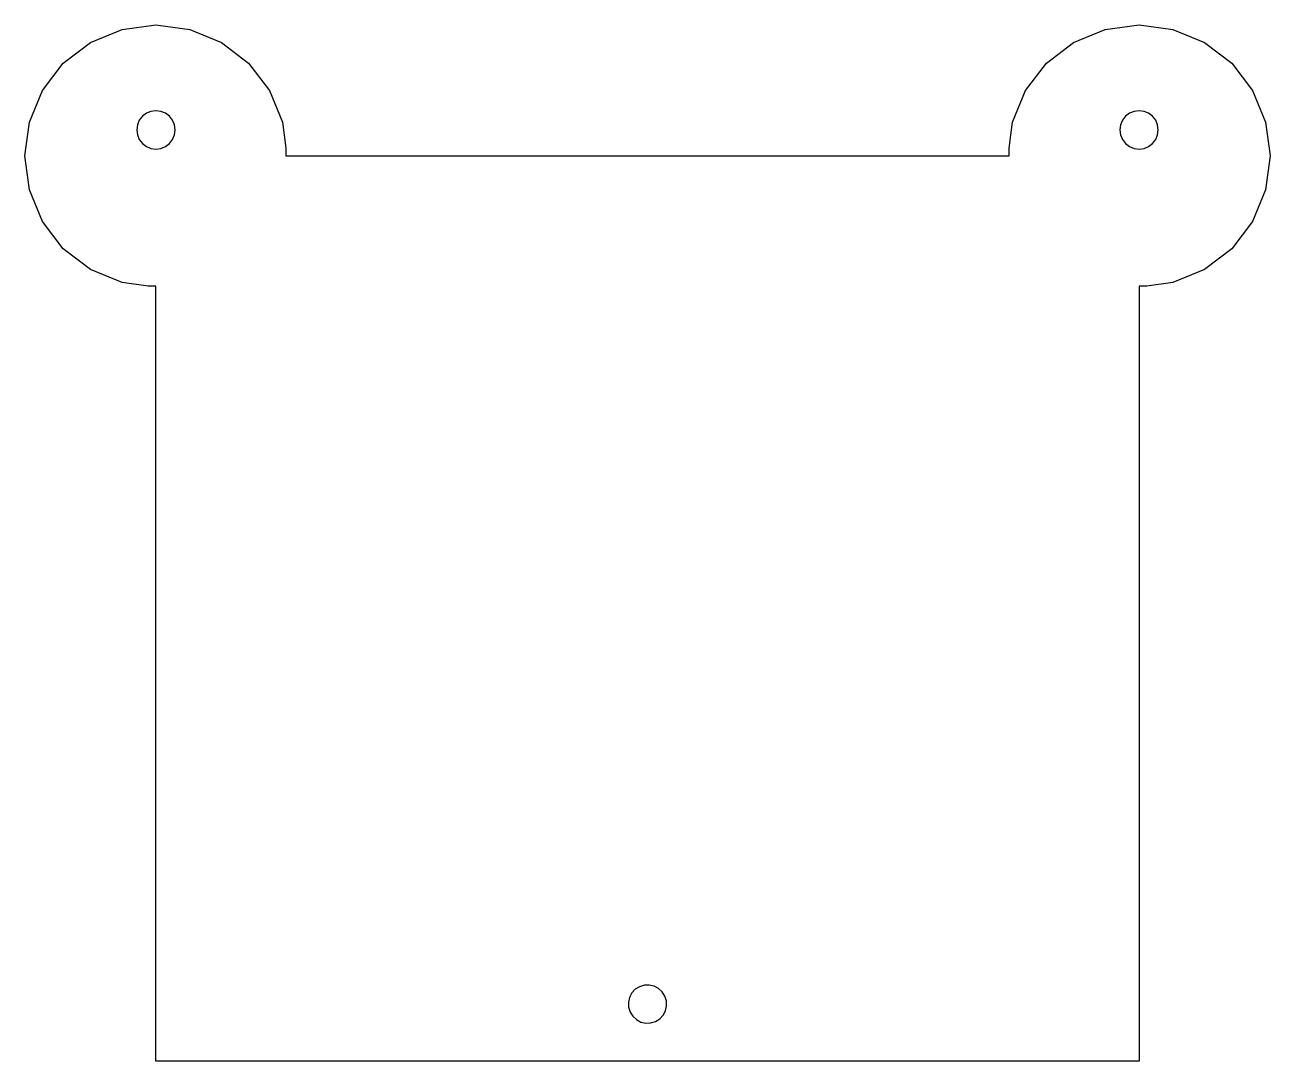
# Model space of a CAD drawing. Header units: metres. Extents: x -78 to 65, y -46 to 73.
import ezdxf

# ---------------------------------------------------------------- set-up
doc = ezdxf.new("R2010")
doc.units = ezdxf.units.M

msp = doc.modelspace()

# ---------------------------------------------------------------- linework, layer by layer
at = {"layer": 'Layer0'}
for points in [[(49.9, -46, -20), (-63.1, -46, -20), (-63.1, 43.06, -20), (-64.01, 43.06, -20), (-67, 43.45, -20), (-70.63, 44.96, -20), (-73.75, 47.35, -20), (-76.14, 50.47, -20), (-77.65, 54.1, -20), (-78.16, 58, -20), (-77.65, 61.9, -20), (-76.14, 65.53, -20), (-73.75, 68.65, -20), (-70.63, 71.04, -20), (-67, 72.55, -20), (-63.1, 73.06, -20), (-59.2, 72.55, -20), (-55.57, 71.04, -20), (-52.45, 68.65, -20), (-50.06, 65.53, -20), (-48.55, 61.9, -20), (-48.16, 58.91, -20), (-48.16, 58, -20), (34.96, 58, -20), (34.96, 58.91, -20), (35.35, 61.9, -20), (36.86, 65.53, -20), (39.25, 68.65, -20), (42.37, 71.04, -20), (46, 72.55, -20), (49.9, 73.06, -20), (53.8, 72.55, -20), (57.43, 71.04, -20), (60.55, 68.65, -20), (62.94, 65.53, -20), (64.45, 61.9, -20), (64.96, 58, -20), (64.45, 54.1, -20), (62.94, 50.47, -20), (60.55, 47.35, -20), (57.43, 44.96, -20), (53.8, 43.45, -20), (50.81, 43.06, -20), (49.9, 43.06, -20), (49.9, -46, -20)], [(-63.1, 58.8, -20), (-62.53, 58.87, -20), (-62, 59.09, -20), (-61.54, 59.44, -20), (-61.19, 59.9, -20), (-60.97, 60.43, -20), (-60.9, 61, -20), (-60.97, 61.57, -20), (-61.19, 62.1, -20), (-61.54, 62.56, -20), (-62, 62.91, -20), (-62.53, 63.13, -20), (-63.1, 63.2, -20), (-63.67, 63.13, -20), (-64.2, 62.91, -20), (-64.66, 62.56, -20), (-65.01, 62.1, -20), (-65.23, 61.57, -20), (-65.3, 61, -20), (-65.23, 60.43, -20), (-65.01, 59.9, -20), (-64.66, 59.44, -20), (-64.2, 59.09, -20), (-63.67, 58.87, -20), (-63.1, 58.8, -20)], [(50.47, 63.13, -20), (49.9, 63.2, -20), (49.33, 63.13, -20), (48.8, 62.91, -20), (48.34, 62.56, -20), (47.99, 62.1, -20), (47.77, 61.57, -20), (47.7, 61, -20), (47.77, 60.43, -20), (47.99, 59.9, -20), (48.34, 59.44, -20), (48.8, 59.09, -20), (49.33, 58.87, -20), (49.9, 58.8, -20), (50.47, 58.87, -20), (51, 59.09, -20), (51.46, 59.44, -20), (51.81, 59.9, -20), (52.03, 60.43, -20), (52.1, 61, -20), (52.03, 61.57, -20), (51.81, 62.1, -20), (51.46, 62.56, -20), (51, 62.91, -20), (50.47, 63.13, -20)], [(-8.3, -40.85, -20), (-7.88, -41.24, -20), (-7.37, -41.51, -20), (-6.81, -41.64, -20), (-6.24, -41.62, -20), (-5.69, -41.46, -20), (-5.2, -41.15, -20), (-4.81, -40.73, -20), (-4.54, -40.23, -20), (-4.41, -39.67, -20), (-4.43, -39.09, -20), (-4.6, -38.54, -20), (-4.9, -38.06, -20), (-5.32, -37.66, -20), (-5.83, -37.39, -20), (-6.39, -37.26, -20), (-6.96, -37.28, -20), (-7.51, -37.45, -20), (-8, -37.75, -20), (-8.39, -38.17, -20), (-8.66, -38.68, -20), (-8.79, -39.24, -20), (-8.77, -39.81, -20), (-8.6, -40.36, -20), (-8.3, -40.85, -20)]]:
    msp.add_polyline3d(points, dxfattribs=at)

doc.saveas('drawing.dxf')
